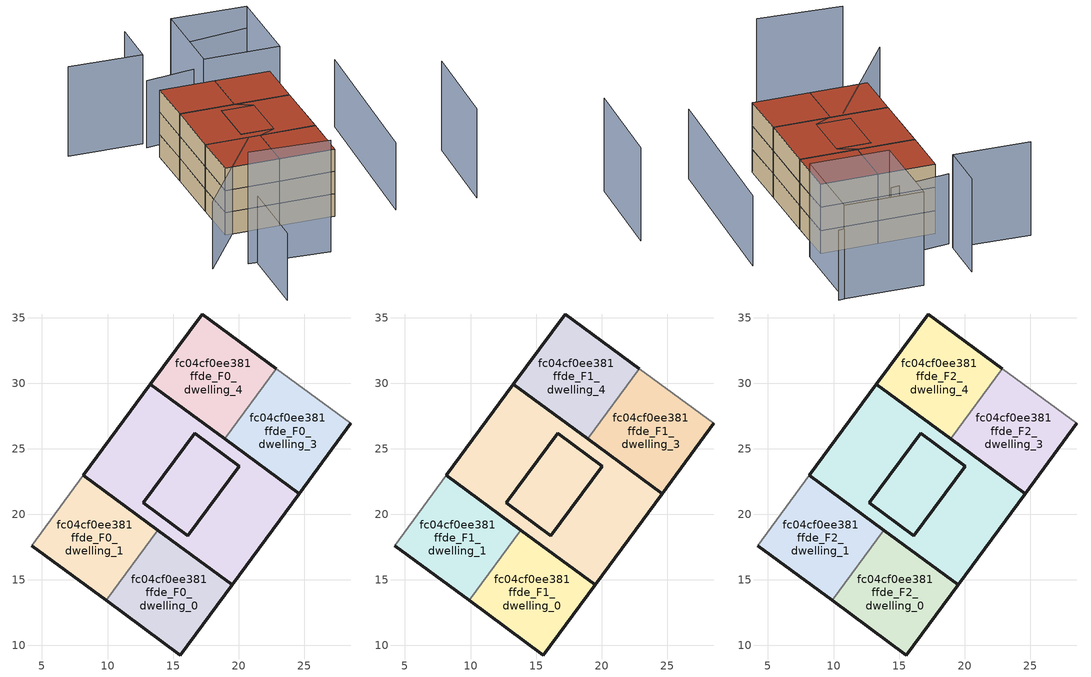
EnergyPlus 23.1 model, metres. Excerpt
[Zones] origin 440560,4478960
fc04cf0ee381ffde_F0_dwelling_0
 floor ground (EU_floor_Construction): 19.5,14.63 15.56,9.27 9.89,13.44 13.83,18.8 z0
 wall outside (EU_wall_Construction): 9.89,13.44 15.56,9.27 19.5,14.63 13.83,18.8 z0:3
 wall to fc04cf0ee381ffde_F0_dwelling_1 (EU_wall_Construction): 13.83,18.8 9.89,13.44 z0:3
fc04cf0ee381ffde_F0_dwelling_1
 floor ground (EU_floor_Construction): 13.83,18.8 9.89,13.44 4.22,17.62 8.16,22.98 z0
 wall outside (EU_wall_Construction): 4.22,17.62 9.89,13.44 / 13.83,18.8 8.16,22.98 z0:3
 wall adiabatic (EU_wall_Construction): 8.16,22.98 4.22,17.62 z0:3
fc04cf0ee381ffde_F0_dwelling_2
 floor ground (EU_floor_Construction): 20.04,23.68 16.14,18.38 12.74,20.88 16.64,26.18 z0; 18.95,25.75 20.04,23.68 16.64,26.18 12.74,20.88 16.14,18.38 13.83,18.8 8.16,22.98 13.27,29.93 z0; 24.62,21.58 19.5,14.63 13.83,18.8 16.14,18.38 20.04,23.68 18.95,25.75 z0
 wall outside (EU_wall_Construction): 19.5,14.63 24.62,21.58 18.95,25.75 13.27,29.93 8.16,22.98 13.83,18.8 19.5,14.63 z0:3
fc04cf0ee381ffde_F0_dwelling_3
 floor ground (EU_floor_Construction): 28.56,26.94 24.62,21.58 18.95,25.75 22.89,31.12 z0
 wall outside (EU_wall_Construction): 18.95,25.75 24.62,21.58 28.56,26.94 z0:3
 wall adiabatic (EU_wall_Construction): 28.56,26.94 22.89,31.12 z0:3
 wall to fc04cf0ee381ffde_F0_dwelling_4 (EU_wall_Construction): 22.89,31.12 18.95,25.75 z0:3
fc04cf0ee381ffde_F0_dwelling_4
 floor ground (EU_floor_Construction): 22.89,31.12 18.95,25.75 13.27,29.93 17.22,35.29 z0
 wall outside (EU_wall_Construction): 22.89,31.12 17.22,35.29 13.27,29.93 18.95,25.75 z0:3
fc04cf0ee381ffde_F0_circulation
 floor ground (EU_floor_Construction): 20.04,23.68 16.14,18.38 12.74,20.88 16.64,26.18 z0; 18.95,25.75 20.04,23.68 16.64,26.18 12.74,20.88 16.14,18.38 13.83,18.8 8.16,22.98 13.27,29.93 z0; 24.62,21.58 19.5,14.63 13.83,18.8 16.14,18.38 20.04,23.68 18.95,25.75 z0
 wall outside (EU_wall_Construction): 20.04,23.68 16.64,26.18 12.74,20.88 16.14,18.38 20.04,23.68 z0:3
fc04cf0ee381ffde_F1_dwelling_0
 floor to fc04cf0ee381ffde_F0_dwelling_0 (EU_floor_Construction): 19.5,14.63 15.56,9.27 9.89,13.44 13.83,18.8 z3
 wall outside (EU_wall_Construction): 9.89,13.44 15.56,9.27 19.5,14.63 13.83,18.8 z3:6
 wall to fc04cf0ee381ffde_F1_dwelling_1 (EU_wall_Construction): 13.83,18.8 9.89,13.44 z3:6
fc04cf0ee381ffde_F1_dwelling_1
 floor to fc04cf0ee381ffde_F0_dwelling_1 (EU_floor_Construction): 13.83,18.8 9.89,13.44 4.22,17.62 8.16,22.98 z3
 wall outside (EU_wall_Construction): 4.22,17.62 9.89,13.44 / 13.83,18.8 8.16,22.98 z3:6
 wall adiabatic (EU_wall_Construction): 8.16,22.98 4.22,17.62 z3:6
fc04cf0ee381ffde_F1_dwelling_2
 floor outside (EU_floor_Construction): 24.62,21.58 19.5,14.63 13.83,18.8 16.14,18.38 20.04,23.68 18.95,25.75 z3; 18.95,25.75 20.04,23.68 16.64,26.18 12.74,20.88 16.14,18.38 13.83,18.8 8.16,22.98 13.27,29.93 z3; 20.04,23.68 16.14,18.38 12.74,20.88 16.64,26.18 z3
 wall outside (EU_wall_Construction): 19.5,14.63 24.62,21.58 18.95,25.75 13.27,29.93 8.16,22.98 13.83,18.8 19.5,14.63 z3:6
fc04cf0ee381ffde_F1_dwelling_3
 floor to fc04cf0ee381ffde_F0_dwelling_3 (EU_floor_Construction): 28.56,26.94 24.62,21.58 18.95,25.75 22.89,31.12 z3
 wall outside (EU_wall_Construction): 18.95,25.75 24.62,21.58 28.56,26.94 z3:6
 wall adiabatic (EU_wall_Construction): 28.56,26.94 22.89,31.12 z3:6
 wall to fc04cf0ee381ffde_F1_dwelling_4 (EU_wall_Construction): 22.89,31.12 18.95,25.75 z3:6
fc04cf0ee381ffde_F1_dwelling_4
 floor to fc04cf0ee381ffde_F0_dwelling_4 (EU_floor_Construction): 22.89,31.12 18.95,25.75 13.27,29.93 17.22,35.29 z3
 wall outside (EU_wall_Construction): 22.89,31.12 17.22,35.29 13.27,29.93 18.95,25.75 z3:6
fc04cf0ee381ffde_F1_circulation
 floor to fc04cf0ee381ffde_F0_circulation (EU_floor_Construction): 20.04,23.68 16.14,18.38 12.74,20.88 16.64,26.18 z3; 18.95,25.75 20.04,23.68 16.64,26.18 12.74,20.88 16.14,18.38 13.83,18.8 8.16,22.98 13.27,29.93 z3; 24.62,21.58 19.5,14.63 13.83,18.8 16.14,18.38 20.04,23.68 18.95,25.75 z3
 wall outside (EU_wall_Construction): 20.04,23.68 16.64,26.18 12.74,20.88 16.14,18.38 20.04,23.68 z3:6
fc04cf0ee381ffde_F2_dwelling_0
 floor to fc04cf0ee381ffde_F1_dwelling_0 (EU_floor_Construction): 19.5,14.63 15.56,9.27 9.89,13.44 13.83,18.8 z6
 wall outside (EU_wall_Construction): 9.89,13.44 15.56,9.27 19.5,14.63 13.83,18.8 z6:9
 wall to fc04cf0ee381ffde_F2_dwelling_1 (EU_wall_Construction): 13.83,18.8 9.89,13.44 z6:9
 roof outside (EU_roof_Construction): 15.56,9.27 19.5,14.63 13.83,18.8 9.89,13.44 z9
fc04cf0ee381ffde_F2_dwelling_1
 floor to fc04cf0ee381ffde_F1_dwelling_1 (EU_floor_Construction): 13.83,18.8 9.89,13.44 4.22,17.62 8.16,22.98 z6
 wall outside (EU_wall_Construction): 4.22,17.62 9.89,13.44 / 13.83,18.8 8.16,22.98 z6:9
 wall adiabatic (EU_wall_Construction): 8.16,22.98 4.22,17.62 z6:9
 roof outside (EU_roof_Construction): 9.89,13.44 13.83,18.8 8.16,22.98 4.22,17.62 z9
fc04cf0ee381ffde_F2_dwelling_2
 floor outside (EU_floor_Construction): 24.62,21.58 19.5,14.63 13.83,18.8 16.14,18.38 20.04,23.68 18.95,25.75 z6; 18.95,25.75 20.04,23.68 16.64,26.18 12.74,20.88 16.14,18.38 13.83,18.8 8.16,22.98 13.27,29.93 z6; 20.04,23.68 16.14,18.38 12.74,20.88 16.64,26.18 z6
 wall outside (EU_wall_Construction): 19.5,14.63 24.62,21.58 18.95,25.75 13.27,29.93 8.16,22.98 13.83,18.8 19.5,14.63 z6:9
 roof outside (EU_roof_Construction): 16.14,18.38 12.74,20.88 16.64,26.18 20.04,23.68 18.95,25.75 13.27,29.93 8.16,22.98 13.83,18.8 z9; 16.14,18.38 20.04,23.68 16.64,26.18 12.74,20.88 z9; 19.5,14.63 24.62,21.58 18.95,25.75 20.04,23.68 16.14,18.38 13.83,18.8 z9
fc04cf0ee381ffde_F2_dwelling_3
 floor to fc04cf0ee381ffde_F1_dwelling_3 (EU_floor_Construction): 28.56,26.94 24.62,21.58 18.95,25.75 22.89,31.12 z6
 wall outside (EU_wall_Construction): 18.95,25.75 24.62,21.58 28.56,26.94 z6:9
 wall adiabatic (EU_wall_Construction): 28.56,26.94 22.89,31.12 z6:9
 wall to fc04cf0ee381ffde_F2_dwelling_4 (EU_wall_Construction): 22.89,31.12 18.95,25.75 z6:9
 roof outside (EU_roof_Construction): 24.62,21.58 28.56,26.94 22.89,31.12 18.95,25.75 z9
fc04cf0ee381ffde_F2_dwelling_4
 floor to fc04cf0ee381ffde_F1_dwelling_4 (EU_floor_Construction): 22.89,31.12 18.95,25.75 13.27,29.93 17.22,35.29 z6
 wall outside (EU_wall_Construction): 22.89,31.12 17.22,35.29 13.27,29.93 18.95,25.75 z6:9
 roof outside (EU_roof_Construction): 18.95,25.75 22.89,31.12 17.22,35.29 13.27,29.93 z9
fc04cf0ee381ffde_F2_circulation
 floor to fc04cf0ee381ffde_F1_circulation (EU_floor_Construction): 20.04,23.68 16.14,18.38 12.74,20.88 16.64,26.18 z6; 18.95,25.75 20.04,23.68 16.64,26.18 12.74,20.88 16.14,18.38 13.83,18.8 8.16,22.98 13.27,29.93 z6; 24.62,21.58 19.5,14.63 13.83,18.8 16.14,18.38 20.04,23.68 18.95,25.75 z6
 wall outside (EU_wall_Construction): 20.04,23.68 16.64,26.18 12.74,20.88 16.14,18.38 20.04,23.68 z6:9
 roof outside (EU_roof_Construction): 16.14,18.38 12.74,20.88 16.64,26.18 20.04,23.68 18.95,25.75 13.27,29.93 8.16,22.98 13.83,18.8 z9; 16.14,18.38 20.04,23.68 16.64,26.18 12.74,20.88 z9; 19.5,14.63 24.62,21.58 18.95,25.75 20.04,23.68 16.14,18.38 13.83,18.8 z9
shading: 28.79,-2.44 36.94,7.85 / 22.97,44 19.03,38.87 / 19.03,38.87 11.5,44.66 / 28.75,41.11 36.52,35.33 / 36.52,35.33 29.8,26.3 / 29.8,26.3 22.02,32.08 / 22.02,32.08 28.75,41.11 z0:12; 20.89,4.01 35.27,22.01 / 37.18,34.96 28.14,40.02 / 24.99,34.28 18.44,37.93 / 0.24,10.46 -6.08,2.15 / 12.34,19.54 -4.02,14.07 z0:9; -0.63,11.18 7.44,4.62 z0:15
[Building]
EU S2 Campaign: North Axis=0; Terrain=City; Solar Distribution=FullExterior
[Site:Location]
Madrid: Latitude=40.5; Longitude=-3.5; Time Zone=1; Elevation=609
[SizingPeriod:WeatherFileDays]
AnnualSizingPeriod: Begin Month=1; Begin Day of Month=1; End Month=12; End Day of Month=31; Day of Week for Start Day=Monday; Use Weather File Daylight Saving Period=No; Use Weather File Rain and Snow Indicators=No
[MATERIAL]
EU_InternalMass_Material: Roughness=MediumRough; Thickness=0.1; Conductivity=1; Density=1800; Specific Heat=900; Thermal Absorptance=0.9; Solar Absorptance=0.7; Visible Absorptance=0.7
[MATERIAL:NOMASS] Roughness=MediumRough; Thermal Absorptance=0.9; Solar Absorptance=0.7; Visible Absorptance=0.7
Name | Thermal Resistance
EU_wall_NoMass; EU_roof_NoMass | 2.16768
EU_floor_NoMass | 1.14339
[CONSTRUCTION]
EU_wall_Construction: EU_wall_NoMass
EU_roof_Construction: EU_roof_NoMass
EU_floor_Construction: EU_floor_NoMass
EU_InternalMass_Construction: EU_InternalMass_Material
[ZONE] Type=1; Multiplier=1; Ceiling Height=autocalculate; Floor Area=autocalculate; Part of Total Floor Area=Yes
Name | Volume
fc04cf0ee381ffde_F0_dwelling_0; fc04cf0ee381ffde_F1_dwelling_0; fc04cf0ee381ffde_F2_dwelling_0; fc04cf0ee381ffde_F0_dwelling_1; fc04cf0ee381ffde_F1_dwelling_1; fc04cf0ee381ffde_F2_dwelling_1; fc04cf0ee381ffde_F0_dwelling_3; fc04cf0ee381ffde_F1_dwelling_3; fc04cf0ee381ffde_F2_dwelling_3 | 140.584
fc04cf0ee381ffde_F0_dwelling_2; fc04cf0ee381ffde_F1_dwelling_2; fc04cf0ee381ffde_F2_dwelling_2; fc04cf0ee381ffde_F0_circulation; fc04cf0ee381ffde_F1_circulation; fc04cf0ee381ffde_F2_circulation | 364.593
fc04cf0ee381ffde_F0_dwelling_4; fc04cf0ee381ffde_F1_dwelling_4; fc04cf0ee381ffde_F2_dwelling_4 | 140.585
[INTERNALMASS] Construction=EU_InternalMass_Construction
Name | Zone or ZoneList | Surface Area
fc04cf0ee381ffde_F0_dwelling_0_EU_InternalMass | fc04cf0ee381ffde_F0_dwelling_0 | 46.8614
fc04cf0ee381ffde_F0_dwelling_1_EU_InternalMass | fc04cf0ee381ffde_F0_dwelling_1 | 46.8614
fc04cf0ee381ffde_F0_dwelling_2_EU_InternalMass | fc04cf0ee381ffde_F0_dwelling_2 | 93.7228
fc04cf0ee381ffde_F0_dwelling_3_EU_InternalMass | fc04cf0ee381ffde_F0_dwelling_3 | 46.8614
fc04cf0ee381ffde_F0_dwelling_4_EU_InternalMass | fc04cf0ee381ffde_F0_dwelling_4 | 46.8614
fc04cf0ee381ffde_F1_dwelling_0_EU_InternalMass | fc04cf0ee381ffde_F1_dwelling_0 | 46.8614
fc04cf0ee381ffde_F1_dwelling_1_EU_InternalMass | fc04cf0ee381ffde_F1_dwelling_1 | 46.8614
fc04cf0ee381ffde_F1_dwelling_2_EU_InternalMass | fc04cf0ee381ffde_F1_dwelling_2 | 93.7228
fc04cf0ee381ffde_F1_dwelling_3_EU_InternalMass | fc04cf0ee381ffde_F1_dwelling_3 | 46.8614
fc04cf0ee381ffde_F1_dwelling_4_EU_InternalMass | fc04cf0ee381ffde_F1_dwelling_4 | 46.8614
fc04cf0ee381ffde_F2_dwelling_0_EU_InternalMass | fc04cf0ee381ffde_F2_dwelling_0 | 46.8614
fc04cf0ee381ffde_F2_dwelling_1_EU_InternalMass | fc04cf0ee381ffde_F2_dwelling_1 | 46.8614
fc04cf0ee381ffde_F2_dwelling_2_EU_InternalMass | fc04cf0ee381ffde_F2_dwelling_2 | 93.7228
fc04cf0ee381ffde_F2_dwelling_3_EU_InternalMass | fc04cf0ee381ffde_F2_dwelling_3 | 46.8614
fc04cf0ee381ffde_F2_dwelling_4_EU_InternalMass | fc04cf0ee381ffde_F2_dwelling_4 | 46.8614
[OTHEREQUIPMENT] Fuel Type=Electricity; Design Level Calculation Method=Watts/Area; Power per Zone Floor Area=1; Fraction Latent=0; Fraction Radiant=0; Fraction Lost=0; Carbon Dioxide Generation Rate=0; EndUse Subcategory=EU_Step8_InternalGains
Name | Zone or ZoneList or Space or SpaceList | Schedule
EU_Step8_InternalGain_fc04cf0ee381ffde_F0_dwelling_0_f000 | fc04cf0ee381ffde_F0_dwelling_0 | EU_Step8_GainSchedule_fc04cf0ee381ffde_F0_dwelling_0_f000
EU_Step8_InternalGain_fc04cf0ee381ffde_F0_dwelling_1_f000 | fc04cf0ee381ffde_F0_dwelling_1 | EU_Step8_GainSchedule_fc04cf0ee381ffde_F0_dwelling_1_f000
EU_Step8_InternalGain_fc04cf0ee381ffde_F0_dwelling_2_f000 | fc04cf0ee381ffde_F0_dwelling_2 | EU_Step8_GainSchedule_fc04cf0ee381ffde_F0_dwelling_2_f000
EU_Step8_InternalGain_fc04cf0ee381ffde_F0_dwelling_3_f000 | fc04cf0ee381ffde_F0_dwelling_3 | EU_Step8_GainSchedule_fc04cf0ee381ffde_F0_dwelling_3_f000
EU_Step8_InternalGain_fc04cf0ee381ffde_F0_dwelling_4_f000 | fc04cf0ee381ffde_F0_dwelling_4 | EU_Step8_GainSchedule_fc04cf0ee381ffde_F0_dwelling_4_f000
EU_Step8_InternalGain_fc04cf0ee381ffde_F1_dwelling_0_f000 | fc04cf0ee381ffde_F1_dwelling_0 | EU_Step8_GainSchedule_fc04cf0ee381ffde_F1_dwelling_0_f000
EU_Step8_InternalGain_fc04cf0ee381ffde_F1_dwelling_1_f000 | fc04cf0ee381ffde_F1_dwelling_1 | EU_Step8_GainSchedule_fc04cf0ee381ffde_F1_dwelling_1_f000
EU_Step8_InternalGain_fc04cf0ee381ffde_F1_dwelling_2_f000 | fc04cf0ee381ffde_F1_dwelling_2 | EU_Step8_GainSchedule_fc04cf0ee381ffde_F1_dwelling_2_f000
EU_Step8_InternalGain_fc04cf0ee381ffde_F1_dwelling_3_f000 | fc04cf0ee381ffde_F1_dwelling_3 | EU_Step8_GainSchedule_fc04cf0ee381ffde_F1_dwelling_3_f000
EU_Step8_InternalGain_fc04cf0ee381ffde_F1_dwelling_4_f000 | fc04cf0ee381ffde_F1_dwelling_4 | EU_Step8_GainSchedule_fc04cf0ee381ffde_F1_dwelling_4_f000
EU_Step8_InternalGain_fc04cf0ee381ffde_F2_dwelling_0_f000 | fc04cf0ee381ffde_F2_dwelling_0 | EU_Step8_GainSchedule_fc04cf0ee381ffde_F2_dwelling_0_f000
EU_Step8_InternalGain_fc04cf0ee381ffde_F2_dwelling_1_f000 | fc04cf0ee381ffde_F2_dwelling_1 | EU_Step8_GainSchedule_fc04cf0ee381ffde_F2_dwelling_1_f000
EU_Step8_InternalGain_fc04cf0ee381ffde_F2_dwelling_2_f000 | fc04cf0ee381ffde_F2_dwelling_2 | EU_Step8_GainSchedule_fc04cf0ee381ffde_F2_dwelling_2_f000
EU_Step8_InternalGain_fc04cf0ee381ffde_F2_dwelling_3_f000 | fc04cf0ee381ffde_F2_dwelling_3 | EU_Step8_GainSchedule_fc04cf0ee381ffde_F2_dwelling_3_f000
EU_Step8_InternalGain_fc04cf0ee381ffde_F2_dwelling_4_f000 | fc04cf0ee381ffde_F2_dwelling_4 | EU_Step8_GainSchedule_fc04cf0ee381ffde_F2_dwelling_4_f000
[ZONEINFILTRATION:DESIGNFLOWRATE] Schedule=EU_AlwaysOn; Design Flow Rate Calculation Method=Flow/Area; Flow Rate per Floor Area=0.0005; Constant Term Coefficient=1; Temperature Term Coefficient=0; Velocity Term Coefficient=0; Velocity Squared Term Coefficient=0
Name | Zone or ZoneList or Space or SpaceList
EU_Circulation_Infiltration_fc04cf0ee381ffde_F0_circulation | fc04cf0ee381ffde_F0_circulation
EU_Circulation_Infiltration_fc04cf0ee381ffde_F1_circulation | fc04cf0ee381ffde_F1_circulation
EU_Circulation_Infiltration_fc04cf0ee381ffde_F2_circulation | fc04cf0ee381ffde_F2_circulation
[ZONEVENTILATION:DESIGNFLOWRATE] Schedule=EU_AlwaysOn; Design Flow Rate Calculation Method=AirChanges/Hour; Air Changes per Hour=0.480546; Ventilation Type=Natural; Fan Pressure Rise=0; Fan Total Efficiency=1; Constant Term Coefficient=1; Temperature Term Coefficient=0; Velocity Term Coefficient=0; Velocity Squared Term Coefficient=0; Minimum Indoor Temperature=-100; Maximum Indoor Temperature=100; Delta Temperature=-100; Minimum Outdoor Temperature=-100; Maximum Outdoor Temperature=100; Maximum Wind Speed=40
Name | Zone or ZoneList or Space or SpaceList
EU_ConstantAir_fc04cf0ee381ffde_F0_dwelling_0 | fc04cf0ee381ffde_F0_dwelling_0
EU_ConstantAir_fc04cf0ee381ffde_F0_dwelling_1 | fc04cf0ee381ffde_F0_dwelling_1
EU_ConstantAir_fc04cf0ee381ffde_F0_dwelling_2 | fc04cf0ee381ffde_F0_dwelling_2
EU_ConstantAir_fc04cf0ee381ffde_F0_dwelling_3 | fc04cf0ee381ffde_F0_dwelling_3
EU_ConstantAir_fc04cf0ee381ffde_F0_dwelling_4 | fc04cf0ee381ffde_F0_dwelling_4
EU_ConstantAir_fc04cf0ee381ffde_F1_dwelling_0 | fc04cf0ee381ffde_F1_dwelling_0
EU_ConstantAir_fc04cf0ee381ffde_F1_dwelling_1 | fc04cf0ee381ffde_F1_dwelling_1
EU_ConstantAir_fc04cf0ee381ffde_F1_dwelling_2 | fc04cf0ee381ffde_F1_dwelling_2
EU_ConstantAir_fc04cf0ee381ffde_F1_dwelling_3 | fc04cf0ee381ffde_F1_dwelling_3
EU_ConstantAir_fc04cf0ee381ffde_F1_dwelling_4 | fc04cf0ee381ffde_F1_dwelling_4
EU_ConstantAir_fc04cf0ee381ffde_F2_dwelling_0 | fc04cf0ee381ffde_F2_dwelling_0
EU_ConstantAir_fc04cf0ee381ffde_F2_dwelling_1 | fc04cf0ee381ffde_F2_dwelling_1
EU_ConstantAir_fc04cf0ee381ffde_F2_dwelling_2 | fc04cf0ee381ffde_F2_dwelling_2
EU_ConstantAir_fc04cf0ee381ffde_F2_dwelling_3 | fc04cf0ee381ffde_F2_dwelling_3
EU_ConstantAir_fc04cf0ee381ffde_F2_dwelling_4 | fc04cf0ee381ffde_F2_dwelling_4
[HVACTEMPLATE:THERMOSTAT] Constant Heating Setpoint=20; Constant Cooling Setpoint=50
EU_HeatOnly_fc04cf0ee381ffde_F0_dwelling_0; EU_HeatOnly_fc04cf0ee381ffde_F0_dwelling_1; EU_HeatOnly_fc04cf0ee381ffde_F0_dwelling_2; EU_HeatOnly_fc04cf0ee381ffde_F0_dwelling_3; EU_HeatOnly_fc04cf0ee381ffde_F0_dwelling_4; EU_HeatOnly_fc04cf0ee381ffde_F1_dwelling_0; EU_HeatOnly_fc04cf0ee381ffde_F1_dwelling_1; EU_HeatOnly_fc04cf0ee381ffde_F1_dwelling_2; EU_HeatOnly_fc04cf0ee381ffde_F1_dwelling_3; EU_HeatOnly_fc04cf0ee381ffde_F1_dwelling_4; EU_HeatOnly_fc04cf0ee381ffde_F2_dwelling_0; EU_HeatOnly_fc04cf0ee381ffde_F2_dwelling_1; EU_HeatOnly_fc04cf0ee381ffde_F2_dwelling_2; EU_HeatOnly_fc04cf0ee381ffde_F2_dwelling_3; EU_HeatOnly_fc04cf0ee381ffde_F2_dwelling_4
[HVACTEMPLATE:ZONE:IDEALLOADSAIRSYSTEM] System Availability Schedule=EU_AlwaysOn; Maximum Heating Supply Air Temperature=50; Minimum Cooling Supply Air Temperature=13; Maximum Heating Supply Air Humidity Ratio=0.0156; Minimum Cooling Supply Air Humidity Ratio=0.0077; Heating Limit=NoLimit; Cooling Limit=NoLimit; Heating Availability Schedule=EU_AlwaysOn; Cooling Availability Schedule=EU_CoolingOff; Dehumidification Control Type=ConstantSensibleHeatRatio; Cooling Sensible Heat Ratio=0.7; Dehumidification Setpoint=60; Humidification Control Type=None; Humidification Setpoint=30; Outdoor Air Method=None; Outdoor Air Flow Rate per Person=0.00944; Outdoor Air Flow Rate per Zone Floor Area=0; Outdoor Air Flow Rate per Zone=0; Demand Controlled Ventilation Type=None; Outdoor Air Economizer Type=NoEconomizer; Heat Recovery Type=None; Sensible Heat Recovery Effectiveness=0.7; Latent Heat Recovery Effectiveness=0.65
Name | Template Thermostat
fc04cf0ee381ffde_F0_dwelling_0 | EU_HeatOnly_fc04cf0ee381ffde_F0_dwelling_0
fc04cf0ee381ffde_F0_dwelling_1 | EU_HeatOnly_fc04cf0ee381ffde_F0_dwelling_1
fc04cf0ee381ffde_F0_dwelling_2 | EU_HeatOnly_fc04cf0ee381ffde_F0_dwelling_2
fc04cf0ee381ffde_F0_dwelling_3 | EU_HeatOnly_fc04cf0ee381ffde_F0_dwelling_3
fc04cf0ee381ffde_F0_dwelling_4 | EU_HeatOnly_fc04cf0ee381ffde_F0_dwelling_4
fc04cf0ee381ffde_F1_dwelling_0 | EU_HeatOnly_fc04cf0ee381ffde_F1_dwelling_0
fc04cf0ee381ffde_F1_dwelling_1 | EU_HeatOnly_fc04cf0ee381ffde_F1_dwelling_1
fc04cf0ee381ffde_F1_dwelling_2 | EU_HeatOnly_fc04cf0ee381ffde_F1_dwelling_2
fc04cf0ee381ffde_F1_dwelling_3 | EU_HeatOnly_fc04cf0ee381ffde_F1_dwelling_3
fc04cf0ee381ffde_F1_dwelling_4 | EU_HeatOnly_fc04cf0ee381ffde_F1_dwelling_4
fc04cf0ee381ffde_F2_dwelling_0 | EU_HeatOnly_fc04cf0ee381ffde_F2_dwelling_0
fc04cf0ee381ffde_F2_dwelling_1 | EU_HeatOnly_fc04cf0ee381ffde_F2_dwelling_1
fc04cf0ee381ffde_F2_dwelling_2 | EU_HeatOnly_fc04cf0ee381ffde_F2_dwelling_2
fc04cf0ee381ffde_F2_dwelling_3 | EU_HeatOnly_fc04cf0ee381ffde_F2_dwelling_3
fc04cf0ee381ffde_F2_dwelling_4 | EU_HeatOnly_fc04cf0ee381ffde_F2_dwelling_4
[SIZING:ZONE] Zone Cooling Design Supply Air Temperature Input Method=SupplyAirTemperature; Zone Cooling Design Supply Air Temperature=13; Zone Heating Design Supply Air Temperature Input Method=SupplyAirTemperature; Zone Heating Design Supply Air Temperature=50; Zone Cooling Design Supply Air Humidity Ratio=0.008; Zone Heating Design Supply Air Humidity Ratio=0.008; Cooling Design Air Flow Method=DesignDay; Cooling Design Air Flow Rate=0; Cooling Minimum Air Flow per Zone Floor Area=0.000762; Cooling Minimum Air Flow=0; Cooling Minimum Air Flow Fraction=0.2; Heating Design Air Flow Method=DesignDay; Heating Design Air Flow Rate=0; Heating Maximum Air Flow per Zone Floor Area=0.002032; Heating Maximum Air Flow=0.141576; Heating Maximum Air Flow Fraction=0.3; Account for Dedicated Outdoor Air System=No; Dedicated Outdoor Air System Control Strategy=NeutralSupplyAir; Dedicated Outdoor Air Low Setpoint Temperature for Design=autosize; Dedicated Outdoor Air High Setpoint Temperature for Design=autosize; Zone Load Sizing Method=Sensible Load Only No Latent Load; Zone Latent Cooling Design Supply Air Humidity Ratio Input Method=HumidityRatioDifference; Zone Cooling Design Supply Air Humidity Ratio Difference=0.005; Zone Latent Heating Design Supply Air Humidity Ratio Input Method=HumidityRatioDifference; Zone Humidification Design Supply Air Humidity Ratio Difference=0.005
fc04cf0ee381ffde_F0_dwelling_0; fc04cf0ee381ffde_F0_dwelling_1; fc04cf0ee381ffde_F0_dwelling_2; fc04cf0ee381ffde_F0_dwelling_3; fc04cf0ee381ffde_F0_dwelling_4; fc04cf0ee381ffde_F1_dwelling_0; fc04cf0ee381ffde_F1_dwelling_1; fc04cf0ee381ffde_F1_dwelling_2; fc04cf0ee381ffde_F1_dwelling_3; fc04cf0ee381ffde_F1_dwelling_4; fc04cf0ee381ffde_F2_dwelling_0; fc04cf0ee381ffde_F2_dwelling_1; fc04cf0ee381ffde_F2_dwelling_2; fc04cf0ee381ffde_F2_dwelling_3; fc04cf0ee381ffde_F2_dwelling_4
[SCHEDULE:CONSTANT]
Name | Hourly Value
EU_AlwaysOn | 1
EU_CoolingOff | 0
[SCHEDULE:FILE] Column Number=1; Rows to Skip at Top=0; Number of Hours of Data=8760; Column Separator=Comma; Interpolate to Timestep=No; Minutes per Item=60; Adjust Schedule for Daylight Savings=Yes
Name | File
EU_Step8_GainSchedule_fc04cf0ee381ffde_F0_dwelling_0_f000 | ../../schedules/fc04cf0ee381ffde/fc04cf0ee381ffde_F0_dwelling_0_f000_gain.csv
EU_Step8_GainSchedule_fc04cf0ee381ffde_F0_dwelling_1_f000 | ../../schedules/fc04cf0ee381ffde/fc04cf0ee381ffde_F0_dwelling_1_f000_gain.csv
EU_Step8_GainSchedule_fc04cf0ee381ffde_F0_dwelling_2_f000 | ../../schedules/fc04cf0ee381ffde/fc04cf0ee381ffde_F0_dwelling_2_f000_gain.csv
EU_Step8_GainSchedule_fc04cf0ee381ffde_F0_dwelling_3_f000 | ../../schedules/fc04cf0ee381ffde/fc04cf0ee381ffde_F0_dwelling_3_f000_gain.csv
EU_Step8_GainSchedule_fc04cf0ee381ffde_F0_dwelling_4_f000 | ../../schedules/fc04cf0ee381ffde/fc04cf0ee381ffde_F0_dwelling_4_f000_gain.csv
EU_Step8_GainSchedule_fc04cf0ee381ffde_F1_dwelling_0_f000 | ../../schedules/fc04cf0ee381ffde/fc04cf0ee381ffde_F1_dwelling_0_f000_gain.csv
EU_Step8_GainSchedule_fc04cf0ee381ffde_F1_dwelling_1_f000 | ../../schedules/fc04cf0ee381ffde/fc04cf0ee381ffde_F1_dwelling_1_f000_gain.csv
EU_Step8_GainSchedule_fc04cf0ee381ffde_F1_dwelling_2_f000 | ../../schedules/fc04cf0ee381ffde/fc04cf0ee381ffde_F1_dwelling_2_f000_gain.csv
EU_Step8_GainSchedule_fc04cf0ee381ffde_F1_dwelling_3_f000 | ../../schedules/fc04cf0ee381ffde/fc04cf0ee381ffde_F1_dwelling_3_f000_gain.csv
EU_Step8_GainSchedule_fc04cf0ee381ffde_F1_dwelling_4_f000 | ../../schedules/fc04cf0ee381ffde/fc04cf0ee381ffde_F1_dwelling_4_f000_gain.csv
EU_Step8_GainSchedule_fc04cf0ee381ffde_F2_dwelling_0_f000 | ../../schedules/fc04cf0ee381ffde/fc04cf0ee381ffde_F2_dwelling_0_f000_gain.csv
EU_Step8_GainSchedule_fc04cf0ee381ffde_F2_dwelling_1_f000 | ../../schedules/fc04cf0ee381ffde/fc04cf0ee381ffde_F2_dwelling_1_f000_gain.csv
EU_Step8_GainSchedule_fc04cf0ee381ffde_F2_dwelling_2_f000 | ../../schedules/fc04cf0ee381ffde/fc04cf0ee381ffde_F2_dwelling_2_f000_gain.csv
EU_Step8_GainSchedule_fc04cf0ee381ffde_F2_dwelling_3_f000 | ../../schedules/fc04cf0ee381ffde/fc04cf0ee381ffde_F2_dwelling_3_f000_gain.csv
EU_Step8_GainSchedule_fc04cf0ee381ffde_F2_dwelling_4_f000 | ../../schedules/fc04cf0ee381ffde/fc04cf0ee381ffde_F2_dwelling_4_f000_gain.csv
